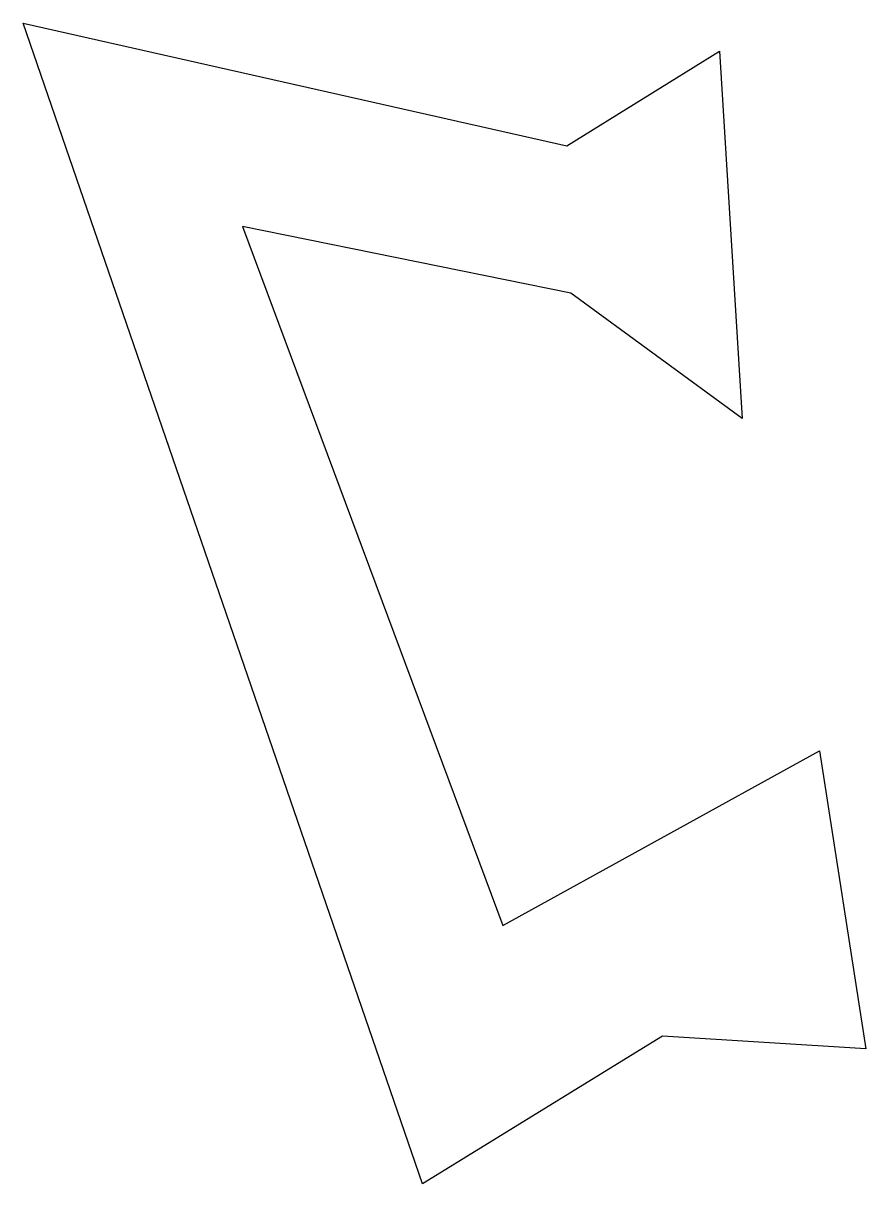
# Model space of a CAD drawing. Extents: x 57 to 182, y 34 to 206.
import ezdxf

# ---------------------------------------------------------------- set-up
doc = ezdxf.new("R2010")
doc.units = 0
doc.layers.get('0').update_dxf_attribs({"linetype": 'CONTINUOUS'})

msp = doc.modelspace()

# ---------------------------------------------------------------- linework, layer by layer
at = {"color": 7}
msp.add_lwpolyline([(175.43921, 98.09701), (182.27609, 53.90147), (152.1816, 55.79383), (116.6, 33.9), (57.441994, 205.960994), (138, 187.799999), (160.60562, 201.810031), (163.96302, 147.359172), (138.56889, 165.916415), (89.917168, 175.805473), (128.5, 72.2)], close=True, dxfattribs=at)

doc.saveas('drawing.dxf')
